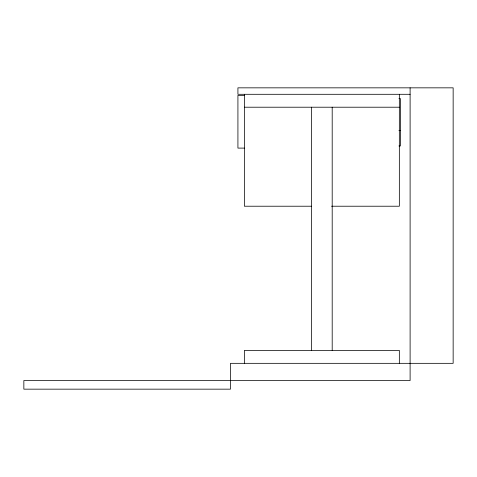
<?xml version="1.0" encoding="UTF-8"?>
<svg xmlns="http://www.w3.org/2000/svg" width="477" height="477" viewBox="0 0 477 477"><rect width="100%" height="100%" fill="white"/><g stroke="black" fill="none" stroke-linecap="round" stroke-linejoin="round"><path stroke-width="0.72" d="M410.107 94.297L237.922 94.297L237.922 87.84L453.15 87.84L453.15 363.331L230.469 363.331L230.469 389.16L23.85 389.16L23.85 380.551L410.107 380.551L410.107 87.84M244.379 95.376L237.922 95.376L237.922 148.103L244.379 148.103M398.957 98.602L400.418 98.602L400.418 145.95L398.927 145.95M244.379 107.212L399.344 107.212M398.927 130.454L400.418 130.454M311.433 206.219L244.379 206.219L244.379 94.297M331.545 206.219L399.344 206.219L399.344 94.297M399.344 363.331L399.344 350.416L244.379 350.416L244.379 363.331M332.195 107.212L332.195 350.416M311.529 107.212L311.529 350.416"/></g></svg>
